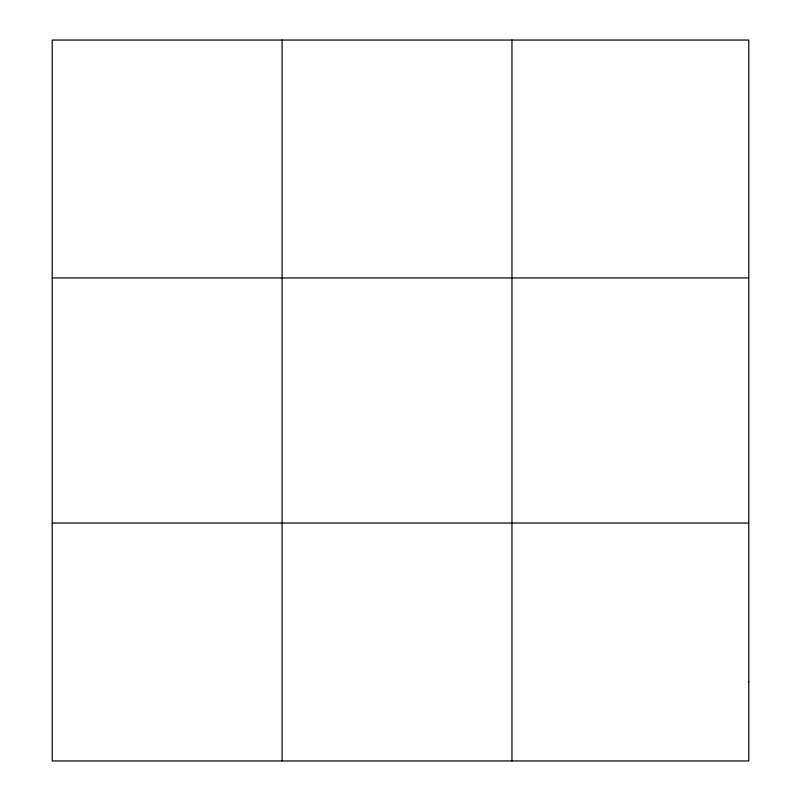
<?xml version="1.0" encoding="UTF-8"?>
<svg xmlns="http://www.w3.org/2000/svg" width="801" height="801" viewBox="0 0 801 801"><rect width="100%" height="100%" fill="white"/><g stroke="black" fill="none" stroke-linecap="round" stroke-linejoin="round"><path stroke-width="1.2" d="M282.092 760.95L282.092 40.05M511.949 760.95L511.949 40.05M52.225 277.947L748.775 277.947M52.225 523.053L748.775 523.053M748.775 681.651L748.775 760.95L52.225 760.95L52.225 40.05L748.775 40.05L748.775 681.651"/></g></svg>
